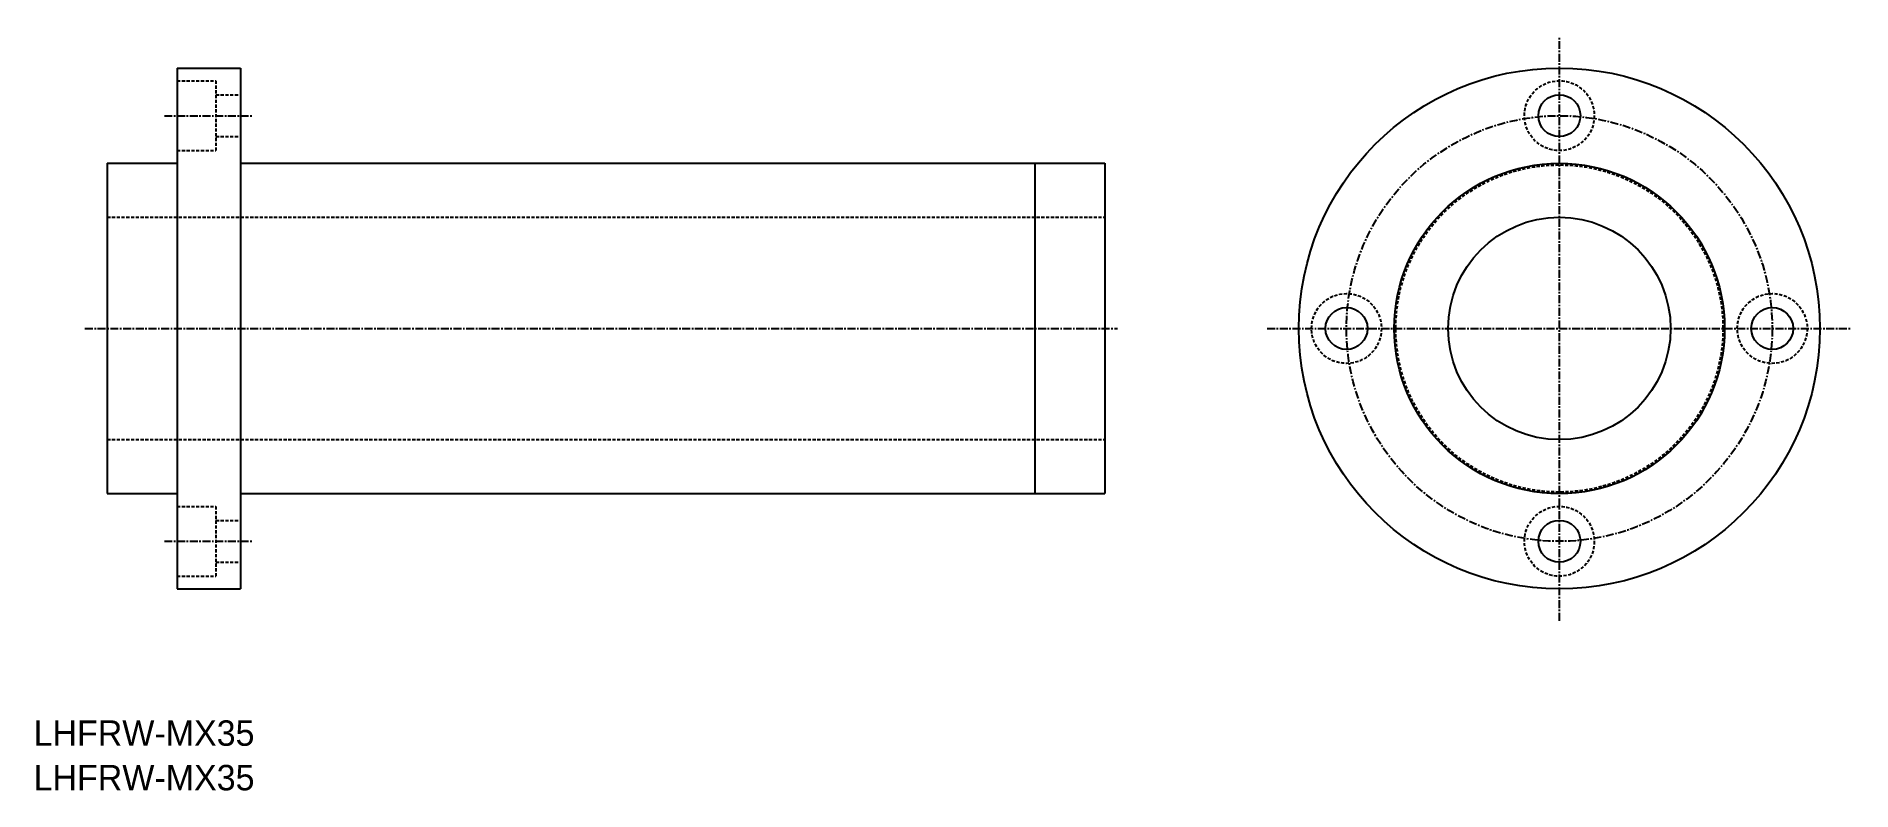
# Model space of a CAD drawing. Extents: x 352 to 638, y -262 to -143.
import ezdxf

# ---------------------------------------------------------------- set-up
doc = ezdxf.new("R2010")
doc.units = 0
doc.linetypes.add('CENTER', pattern=[2, 1.25, -0.25, 0.25, -0.25])
doc.linetypes.add('DASHED', pattern=[0.75, 0.5, -0.25])
doc.layers.get('0').update_dxf_attribs({"linetype": 'CONTINUOUS'})
doc.layers.add('CENTER', color=1, linetype='CENTER')

msp = doc.modelspace()

# ---------------------------------------------------------------- linework, layer by layer
at = {"color": 7, "linetype": 'CONTINUOUS'}
for p, q in [((374.29, -147.83), (384.29, -147.83)), ((374.29, -147.83), (374.29, -229.83)), ((384.29, -147.83), (384.29, -229.83)), ((363.29, -162.83), (374.29, -162.83)), ((363.29, -162.83), (363.29, -214.83)), ((384.29, -162.83), (520.29, -162.83)), ((509.29, -162.83), (509.29, -214.83)), ((520.29, -162.83), (520.29, -214.83)), ((363.29, -214.83), (374.29, -214.83)), ((384.29, -214.83), (520.29, -214.83)), ((374.29, -229.83), (384.29, -229.83))]:
    msp.add_line(p, q, dxfattribs=at)
at = {"color": 3, "linetype": 'DASHED'}
for p, q in [((374.29, -149.83), (380.39, -149.83)), ((380.39, -149.83), (380.39, -160.83)), ((380.39, -152.03), (384.29, -152.03)), ((380.39, -158.63), (384.29, -158.63)), ((374.29, -160.83), (380.39, -160.83)), ((363.29, -171.33), (520.29, -171.33)), ((363.29, -206.33), (520.29, -206.33)), ((374.29, -216.83), (380.39, -216.83)), ((380.39, -216.83), (380.39, -227.83)), ((380.39, -219.03), (384.29, -219.03)), ((380.39, -225.63), (384.29, -225.63)), ((374.29, -227.83), (380.39, -227.83))]:
    msp.add_line(p, q, dxfattribs=at)
at = {"color": 7, "linetype": 'CONTINUOUS'}
for centre, radius in [((591.82, -188.83), 41), ((591.82, -155.33), 3.3), ((591.82, -188.83), 26), ((591.82, -188.83), 17.5), ((558.32, -188.83), 3.3), ((625.32, -188.83), 3.3), ((591.82, -222.33), 3.3)]:
    msp.add_circle(centre, radius, dxfattribs=at)
at = {"color": 3, "linetype": 'DASHED'}
for centre, radius in [((591.82, -155.33), 5.5), ((591.82, -188.83), 25.75), ((558.32, -188.83), 5.5), ((625.32, -188.83), 5.5), ((591.82, -222.33), 5.5)]:
    msp.add_circle(centre, radius, dxfattribs=at)
at = {"layer": 'CENTER', "color": 1, "linetype": 'CENTER'}
for p, q in [((591.82, -234.83), (591.82, -142.83)), ((372.29, -155.33), (386.29, -155.33)), ((359.79, -188.83), (522.29, -188.83)), ((545.82, -188.83), (637.82, -188.83)), ((372.29, -222.33), (386.29, -222.33))]:
    msp.add_line(p, q, dxfattribs=at)
msp.add_circle((591.82, -188.83), 33.5, dxfattribs=at)

# ---------------------------------------------------------------- texts
at = {"color": 7, "linetype": 'CONTINUOUS'}
for p in [(351.7, -254.52), (351.7, -261.53)]:
    msp.add_text('LHFRW-MX35', height=4, dxfattribs=at).set_placement(p)

doc.saveas('drawing.dxf')
